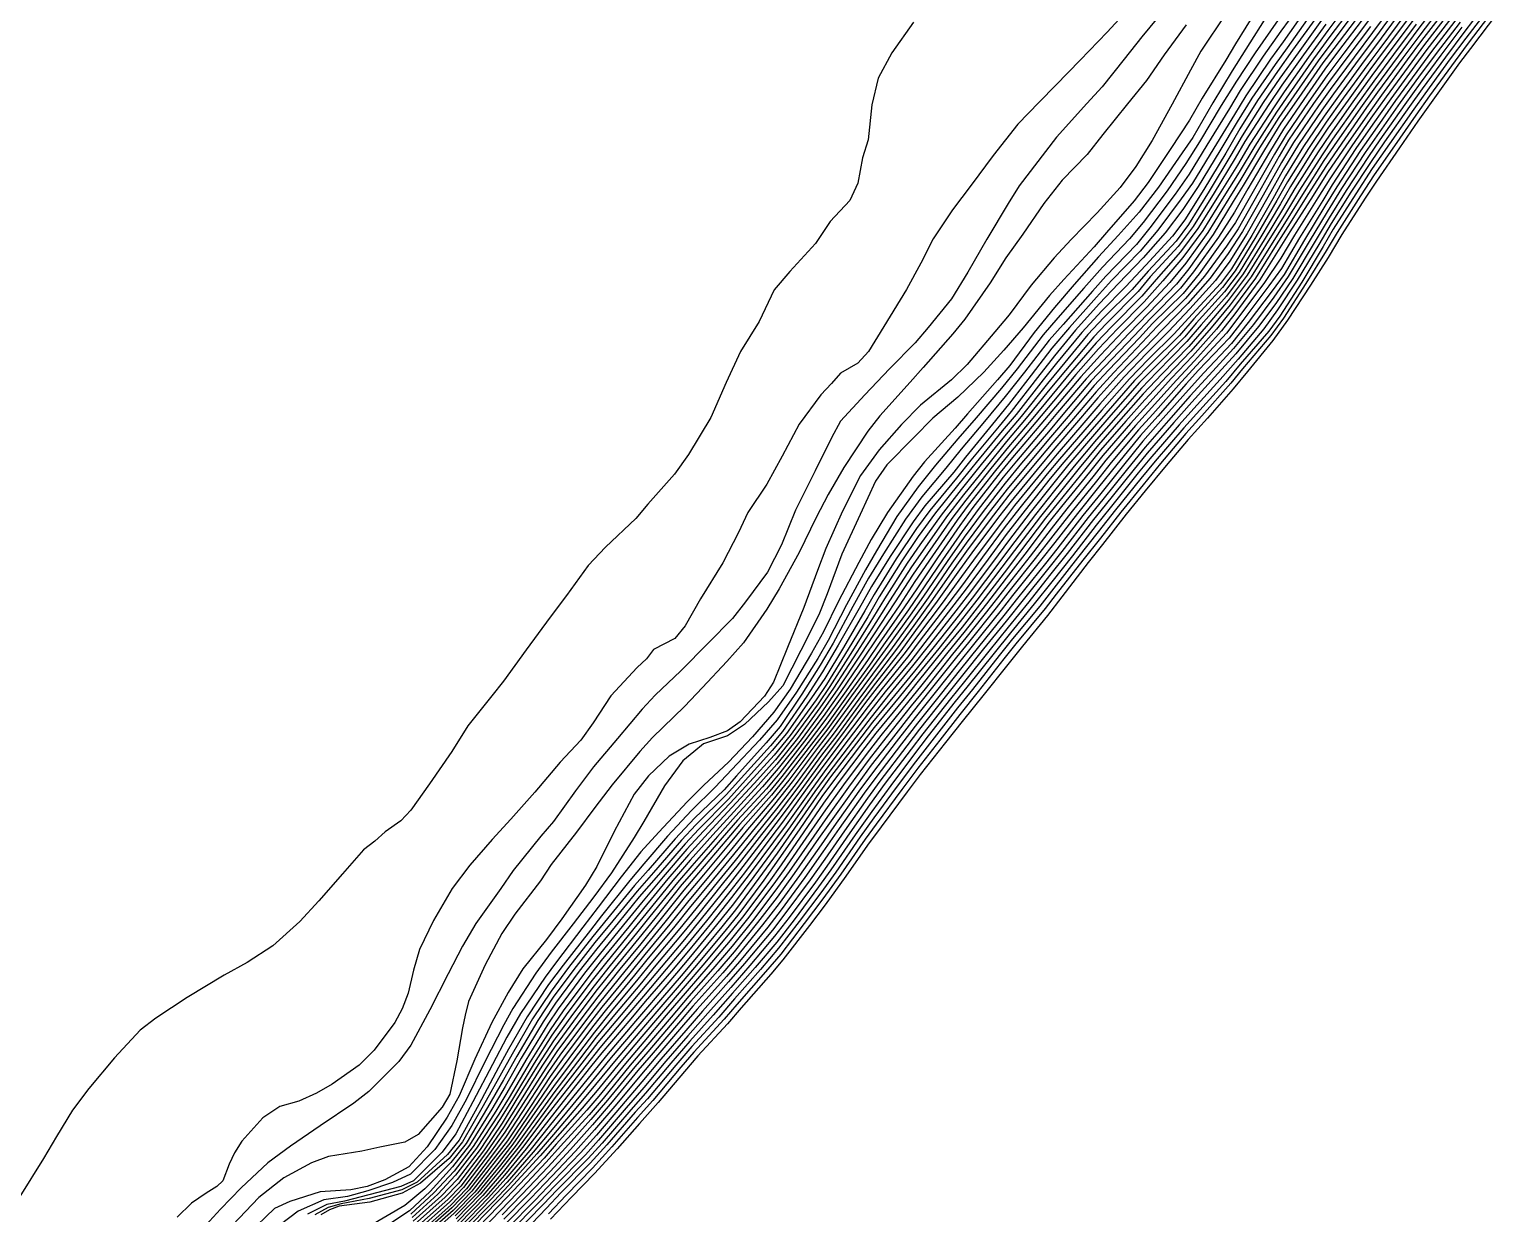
# Model space of a CAD drawing. Header units: feet. Extents: x 333642 to 335017, y 470420 to 471851.
# Drawn here: x 334685.5 to 334846.2, y 470725.7 to 470855.3 of the extents above; entities that cross this region are included whole.
import ezdxf

# ---------------------------------------------------------------- set-up
doc = ezdxf.new("R2010")
doc.units = ezdxf.units.FT
doc.header["$MEASUREMENT"] = 0
doc.layers.add('Contour', color=7, linetype='CONTINUOUS', true_color=0xffffff)

msp = doc.modelspace()

# ---------------------------------------------------------------- linework, layer by layer
at = {"layer": 'Contour', "color": 18, "linetype": 'Continuous', "true_color": 0x000000}
for points, elevation in [([(334810.077418, 470857.8521), (334807.271883, 470854.471423), (334805.326295, 470852.015229), (334802.920916, 470848.967116), (334801.247745, 470847.161559), (334797.928092, 470843.481244), (334796.719713, 470841.886399), (334793.864697, 470838.150057), (334792.627649, 470836.224042), (334790.303397, 470832.297274), (334788.230098, 470828.704411), (334786.429971, 470825.78572), (334783.894452, 470822.624474), (334782.468524, 470820.967203), (334779.67357, 470818.122671), (334776.966617, 470815.282772), (334774.308058, 470812.396078), (334773.325734, 470810.569818), (334771.529987, 470806.945811), (334769.365951, 470802.649707), (334767.830139, 470798.841525), (334766.318175, 470795.881141), (334763.904454, 470792.601022), (334762.45643, 470790.807315), (334759.806558, 470788.082042), (334756.828153, 470785.070415), (334754.013299, 470782.406991), (334752.579623, 470780.875072), (334749.893103, 470777.653101), (334747.269026, 470774.555331), (334745.297148, 470771.925672), (334742.891162, 470768.587202), (334741.512668, 470766.972407), (334738.486703, 470763.199651), (334737.103854, 470761.228343), (334734.388431, 470757.403348), (334732.929187, 470754.948688), (334731.350342, 470751.921516), (334729.351924, 470747.979779), (334727.278417, 470744.097707), (334725.970245, 470742.305613), (334722.655359, 470739.027496), (334721.014893, 470737.761001), (334717.3366, 470735.262351), (334714.113911, 470733.026382), (334711.611198, 470731.233272), (334708.686713, 470728.490404), (334706.44326, 470726.154279), (334704.029808, 470723.503958)], -3), ([(334805.70011, 470857.357211), (334803.47933, 470854.965167), (334800.525355, 470851.902159), (334797.856051, 470849.175857), (334796.050728, 470847.318519), (334793.713261, 470844.888907), (334790.9951, 470841.461432), (334788.589642, 470838.215773), (334786.551337, 470835.515898), (334784.427428, 470832.352082), (334783.073873, 470829.677402), (334781.511743, 470826.795491), (334779.03727, 470822.750788), (334777.369351, 470820.032798), (334776.204621, 470818.754123), (334774.286134, 470817.638868), (334773.326185, 470816.509681), (334772.143209, 470815.266201), (334769.776334, 470812.048373), (334767.909873, 470808.564851), (334766.246285, 470805.500229), (334764.147178, 470802.400082), (334763.148061, 470800.208566), (334761.410629, 470796.875598), (334758.977912, 470792.943087), (334757.277533, 470789.979373), (334756.15407, 470788.608054), (334753.813086, 470787.407121), (334753.074684, 470786.375478), (334752.043058, 470785.430425), (334749.161083, 470782.343875), (334747.211329, 470779.386934), (334745.885115, 470777.464105), (334743.615282, 470775.082499), (334740.832559, 470771.787519), (334738.215032, 470768.843831), (334736.186777, 470766.593032), (334733.734348, 470763.792763), (334731.809189, 470761.251458), (334729.741886, 470757.746821), (334728.233008, 470754.556878), (334727.550279, 470752.301938), (334726.988887, 470749.789878), (334726.328709, 470748.087367), (334725.526114, 470746.593169), (334723.245222, 470743.533513), (334721.597656, 470741.913354), (334718.666338, 470739.812535), (334716.945101, 470738.857075), (334714.997084, 470737.977433), (334712.925161, 470737.384921), (334711.067456, 470736.155895), (334708.761843, 470733.590089), (334707.987258, 470732.328852), (334707.385825, 470731.068006), (334706.705122, 470729.243025), (334706.022862, 470728.642794), (334704.863371, 470727.913923), (334703.251341, 470726.816089), (334701.713551, 470725.278785)], -2.5), ([(334816.473216, 470856.981568), (334813.7163, 470852.867917), (334812.605864, 470850.811598), (334810.579452, 470847.076032), (334808.388264, 470843.100768), (334806.606827, 470840.276259), (334804.896431, 470837.96841), (334802.402897, 470835.206231), (334799.557196, 470832.286846), (334797.672167, 470830.260593), (334795.155466, 470827.261243), (334792.756152, 470824.029334), (334791.183477, 470822.163444), (334788.142544, 470818.609751), (334786.445863, 470816.93121), (334783.037385, 470814.131873), (334780.970151, 470812.009343), (334778.509268, 470809.25791), (334776.486606, 470806.441242), (334774.512258, 470802.531833), (334772.670809, 470798.46107), (334771.777409, 470796.043345), (334770.281527, 470792.009535), (334768.492071, 470787.623298), (334766.976554, 470783.821782), (334765.969502, 470782.302319), (334763.318533, 470779.46982), (334761.929477, 470778.497841), (334759.994707, 470777.774963), (334757.74646, 470777.053706), (334755.528372, 470775.737294), (334753.277351, 470773.565998), (334751.702722, 470771.556269), (334749.523782, 470767.486867), (334747.638279, 470763.637445), (334746.370908, 470761.613584), (334743.794618, 470757.940693), (334742.101943, 470755.672838), (334739.542972, 470752.443279), (334737.911067, 470749.864984), (334736.134262, 470746.577295), (334734.279661, 470742.56762), (334732.560254, 470738.547602), (334731.258334, 470736.210164), (334729.065674, 470732.953848), (334727.06615, 470730.778668), (334724.413854, 470729.341262), (334722.472468, 470728.638334), (334720.693786, 470728.254491), (334717.359659, 470728.052425), (334714.014357, 470726.979738), (334712.348152, 470726.225891), (334709.457054, 470723.450176)], -4), ([(334819.782271, 470857.349485), (334817.534093, 470853.672412), (334816.464384, 470851.898316), (334813.867629, 470847.746822), (334812.497386, 470845.338707), (334810.43943, 470842.242468), (334807.981749, 470838.525099), (334806.447368, 470836.493123), (334803.388495, 470833.057141), (334802.050667, 470831.466828), (334798.727602, 470827.879521), (334797.171951, 470826.127691), (334794.283451, 470822.608652), (334792.180993, 470820.170089), (334789.982306, 470817.735392), (334787.130504, 470815.011677), (334784.406804, 470812.706853), (334782.32255, 470810.619718), (334779.365236, 470807.60955), (334778.13421, 470805.809827), (334776.434945, 470802.176296), (334774.450578, 470797.839938), (334772.819111, 470793.508709), (334771.94012, 470791.199262), (334769.961799, 470787.2781), (334767.9806, 470783.417393), (334766.412695, 470781.678968), (334763.76948, 470779.198624), (334761.915793, 470777.969346), (334759.303971, 470777.080845), (334758.229308, 470776.204022), (334757.052402, 470775.226085), (334755.028377, 470772.489865), (334752.786438, 470768.59088), (334751.725821, 470766.837417), (334749.245262, 470762.94149), (334747.29822, 470760.319), (334745.047022, 470757.393205), (334742.64074, 470754.265954), (334740.95814, 470751.97502), (334738.444312, 470748.124716), (334737.439824, 470746.304322), (334735.385167, 470742.261627), (334733.376989, 470738.19879), (334731.771259, 470735.310845), (334729.89024, 470732.670612), (334727.25009, 470729.994316), (334725.272504, 470729.052335), (334722.569841, 470728.160471), (334720.34714, 470727.538398), (334717.750301, 470727.157189), (334714.930785, 470725.930623), (334712.970524, 470724.42699)], -4.5), ([(334821.10092, 470856.969005), (334818.646256, 470853.112852), (334817.175407, 470850.719615), (334815.029865, 470847.215264), (334812.852334, 470843.437192), (334811.705299, 470841.774701), (334809.083459, 470838.00081), (334806.996492, 470835.277636), (334804.680543, 470832.705087), (334802.538277, 470830.373648), (334799.851326, 470827.366267), (334797.706408, 470824.836227), (334795.486048, 470822.104893), (334792.819941, 470818.497166), (334791.487272, 470816.906712), (334788.205755, 470813.209156), (334786.852412, 470811.611199), (334783.501497, 470807.943028), (334782.240658, 470806.355014), (334779.423299, 470802.39254), (334777.643285, 470799.438545), (334776.289802, 470796.930752), (334774.066991, 470792.692202), (334772.43928, 470789.350031), (334771.12969, 470787.003179), (334768.790423, 470783.053434), (334766.991279, 470780.547656), (334764.662178, 470777.834234), (334762.030471, 470775.052062), (334759.330621, 470772.551109), (334757.530216, 470770.722922), (334754.406265, 470767.425273), (334752.454329, 470765.260048), (334750.298071, 470762.502127), (334747.755063, 470759.207919), (334746.077519, 470757.020024), (334743.194858, 470753.224647), (334741.967388, 470751.528576), (334739.264774, 470747.544358), (334737.784852, 470744.968174), (334736.197315, 470741.974061), (334734.052526, 470737.8953), (334732.202305, 470734.396856), (334730.712637, 470732.381952), (334727.550633, 470729.256047), (334726.163541, 470728.640325), (334722.684925, 470727.698567), (334720.009835, 470727.006059), (334718.06069, 470726.641208), (334715.961696, 470725.602614)], -5), ([(334822.189752, 470856.311664), (334819.69406, 470852.687299), (334817.648108, 470849.613715), (334815.972732, 470846.925253), (334813.592565, 470842.971563), (334812.105375, 470840.603146), (334810.030223, 470837.605015), (334807.428271, 470834.136864), (334805.928901, 470832.340239), (334802.970883, 470829.259008), (334800.918724, 470826.948018), (334798.095447, 470823.68973), (334796.47358, 470821.832729), (334793.638978, 470818.103004), (334791.928454, 470815.991023), (334789.128096, 470812.757493), (334787.150198, 470810.474485), (334784.67408, 470807.569372), (334782.787395, 470805.208228), (334780.466472, 470801.964354), (334778.226589, 470798.209813), (334777.030002, 470796.113186), (334774.961684, 470792.305252), (334772.951871, 470788.368122), (334771.79794, 470786.417275), (334769.471327, 470782.733155), (334767.375072, 470779.712441), (334765.43927, 470777.486792), (334762.414308, 470774.251055), (334760.576279, 470772.319981), (334757.984369, 470769.780611), (334755.369011, 470766.974338), (334752.78509, 470763.941055), (334751.220351, 470762.111657), (334748.145823, 470758.245572), (334746.920731, 470756.668614), (334743.927213, 470752.862001), (334742.347591, 470750.724889), (334739.985244, 470747.190169), (334737.967601, 470743.669415), (334736.880432, 470741.654025), (334734.707021, 470737.616037), (334732.552041, 470733.690935), (334731.298263, 470732.129101), (334727.973005, 470729.093341), (334726.284796, 470728.257121), (334722.719726, 470727.327427), (334719.646638, 470726.724226), (334718.222946, 470726.31974), (334716.772169, 470725.526052)], -5.5), ([(334824.325361, 470857.558759), (334822.488244, 470855.087506), (334820.567589, 470852.344858), (334818.034674, 470848.575159), (334816.850859, 470846.625451), (334814.380437, 470842.585661), (334812.454863, 470839.424378), (334810.910412, 470837.244172), (334808.158099, 470833.540622), (334806.680055, 470831.725874), (334803.317107, 470828.265282), (334801.869501, 470826.605688), (334798.648734, 470822.962098), (334797.126456, 470821.238872), (334794.432254, 470817.744864), (334792.331701, 470815.073133), (334790.061317, 470812.367922), (334787.486289, 470809.311788), (334785.819334, 470807.263227), (334783.195868, 470804.124169), (334781.393314, 470801.66608), (334778.994505, 470797.885905), (334777.367511, 470795.210539), (334775.653096, 470792.115628), (334773.495761, 470788.110088), (334772.080379, 470785.691994), (334770.050127, 470782.50385), (334767.67545, 470778.956972), (334766.158606, 470777.177785), (334762.903101, 470773.582833), (334761.548164, 470772.042775), (334758.302058, 470768.935293), (334756.199597, 470766.689194), (334753.256617, 470763.258263), (334751.748216, 470761.585358), (334748.77661, 470757.946766), (334747.198603, 470755.980462), (334744.536881, 470752.613825), (334742.614218, 470750.0244), (334740.59227, 470746.981734), (334738.364567, 470743.121933), (334737.207286, 470741.043401), (334735.203803, 470737.439889), (334732.935694, 470733.503452), (334731.480762, 470731.691067), (334728.332623, 470728.975386), (334726.333255, 470727.90026), (334722.783028, 470726.922761), (334719.421986, 470726.479739), (334718.364205, 470726.078609), (334717.435469, 470725.524351)], -6), ([(334825.093084, 470857.21403), (334822.73078, 470853.911078), (334821.370635, 470852.008139), (334818.638521, 470848.002623), (334817.403149, 470845.959495), (334815.138584, 470842.263685), (334812.83238, 470838.443502), (334811.578581, 470836.720888), (334809.01401, 470833.294374), (334807.078481, 470830.998721), (334803.950137, 470827.789671), (334802.325302, 470825.978485), (334799.339897, 470822.646182), (334797.425817, 470820.395022), (334795.150719, 470817.442847), (334792.688906, 470814.217912), (334790.92395, 470812.059059), (334787.969884, 470808.44425), (334786.679675, 470806.812185), (334783.530286, 470803.114187), (334782.24008, 470801.363902), (334779.74003, 470797.584297), (334777.684943, 470794.297511), (334776.33247, 470791.895935), (334774.049723, 470787.862444), (334772.341666, 470784.958518), (334770.614233, 470782.29426), (334767.952774, 470778.415506), (334766.631137, 470776.841689), (334763.42419, 470773.30626), (334761.815624, 470771.516376), (334758.460178, 470768.224108), (334756.875973, 470766.521838), (334753.821301, 470762.988969), (334752.029791, 470760.948388), (334749.378564, 470757.713529), (334747.421302, 470755.320178), (334745.121021, 470752.394974), (334742.859657, 470749.347124), (334741.169985, 470746.811325), (334738.855316, 470742.882422), (334737.405946, 470740.31855), (334735.669733, 470737.275945), (334733.312062, 470733.335313), (334731.653539, 470731.239792), (334728.815701, 470728.377758), (334726.597277, 470726.555237), (334722.744796, 470724.299078)], -6.5), ([(334825.809554, 470856.972288), (334823.172931, 470853.258269), (334821.849509, 470851.426217), (334819.297306, 470847.72655), (334817.711331, 470845.145092), (334815.808133, 470841.98433), (334813.4377, 470838.059622), (334811.753655, 470835.571137), (334809.83108, 470833.008932), (334807.406485, 470830.252801), (334804.718803, 470827.443568), (334802.609144, 470825.219294), (334800.026289, 470822.36456), (334797.706087, 470819.551879), (334795.844001, 470817.174445), (334792.98369, 470813.44953), (334791.656497, 470811.846918), (334788.576291, 470808.133091), (334786.987032, 470806.15766), (334784.07638, 470802.630878), (334782.594729, 470800.635393), (334780.392616, 470797.32367), (334777.976881, 470793.411666), (334776.966432, 470791.639729), (334774.605468, 470787.623765), (334772.566213, 470784.242982), (334771.132239, 470782.095753), (334768.36876, 470778.204246), (334766.827703, 470776.331407), (334763.9074, 470773.096689), (334762.029538, 470771.033288), (334758.796869, 470767.754696), (334757.29839, 470766.129421), (334754.365887, 470762.745841), (334752.27446, 470760.313061), (334749.967014, 470757.48718), (334747.641936, 470754.654188), (334745.707707, 470752.180711), (334743.111711, 470748.682676), (334741.739282, 470746.633583), (334739.354123, 470742.663254), (334737.590555, 470739.587241), (334736.128513, 470737.088122), (334733.69692, 470733.165852), (334731.823851, 470730.777582), (334729.371345, 470728.092746), (334727.138419, 470725.979298), (334723.565788, 470723.600479)], -7), ([(334826.483134, 470856.765207), (334823.767259, 470852.978484), (334822.106475, 470850.678024), (334819.933337, 470847.501278), (334817.982078, 470844.368859), (334816.454742, 470841.725881), (334814.074347, 470837.749494), (334811.977664, 470834.415121), (334810.63449, 470832.63411), (334807.7139, 470829.476936), (334805.495815, 470827.090797), (334802.882679, 470824.461931), (334800.71084, 470822.109839), (334797.951303, 470818.749852), (334796.480995, 470816.927792), (334793.503267, 470813.137707), (334791.9957, 470811.325051), (334789.136457, 470807.877627), (334787.236524, 470805.534398), (334784.684793, 470802.34699), (334782.783562, 470799.750295), (334780.995382, 470797.103901), (334778.527617, 470793.14994), (334777.272892, 470790.988601), (334775.127642, 470787.424962), (334772.767969, 470783.562276), (334771.616831, 470781.875584), (334768.793858, 470777.993191), (334767.016454, 470775.82377), (334764.377149, 470772.913585), (334762.219077, 470770.565945), (334759.29996, 470767.524352), (334757.485043, 470765.534927), (334754.887912, 470762.529455), (334752.498229, 470759.689603), (334750.540308, 470757.266435), (334747.867693, 470753.993804), (334746.288608, 470751.963979), (334743.404352, 470748.080827), (334742.262792, 470746.394987), (334739.854329, 470742.45753), (334737.76769, 470738.863836), (334736.574062, 470736.870595), (334734.088016, 470732.990751), (334732.003463, 470730.314193), (334729.79618, 470727.943858), (334727.283906, 470725.595503)], -7.5), ([(334827.123161, 470856.516657), (334824.371248, 470852.712155), (334822.358721, 470849.919976), (334820.568622, 470847.278861), (334818.238887, 470843.631811), (334817.026112, 470841.510867), (334814.642548, 470837.551385), (334812.389192, 470833.903769), (334811.024107, 470832.096682), (334807.955101, 470828.793914), (334806.206697, 470826.814896), (334803.129366, 470823.727499), (334801.378558, 470821.869868), (334798.329889, 470818.18116), (334796.953597, 470816.516576), (334794.063547, 470812.918563), (334792.239171, 470810.739738), (334789.685032, 470807.636046), (334787.484733, 470804.921132), (334785.295898, 470802.107271), (334782.971157, 470798.866515), (334781.586212, 470796.856183), (334779.095157, 470792.930441), (334777.51451, 470790.326965), (334775.60527, 470787.266898), (334773.134479, 470783.334443), (334771.843055, 470781.454568), (334769.187909, 470777.827629), (334767.16648, 470775.33919), (334764.835643, 470772.729303), (334762.409117, 470770.09619), (334759.809573, 470767.313992), (334757.665604, 470764.931531), (334755.409341, 470762.315277), (334752.730944, 470759.070428), (334751.11676, 470757.059119), (334748.09431, 470753.357351), (334746.842843, 470751.74229), (334743.933801, 470747.855961), (334742.504058, 470745.783049), (334740.326064, 470742.284796), (334738.014505, 470738.366755), (334736.899759, 470736.540351), (334734.472078, 470732.823614), (334732.173412, 470729.853856), (334730.212541, 470727.790934), (334727.409065, 470725.219513)], -8), ([(334829.497417, 470857.62607), (334827.637886, 470855.152627), (334825.515159, 470852.24047), (334822.867407, 470848.449652), (334821.764418, 470846.805564), (334819.10267, 470842.725041), (334817.727359, 470840.391379), (334815.729497, 470837.181766), (334813.402717, 470833.468657), (334811.501172, 470830.909872), (334808.832742, 470827.904068), (334807.258488, 470826.076911), (334803.980806, 470822.752169), (334802.274381, 470820.965829), (334799.48064, 470817.704822), (334797.408255, 470815.238471), (334795.153512, 470812.506464), (334792.674175, 470809.570772), (334790.747467, 470807.201687), (334787.995659, 470803.752218), (334786.48401, 470801.727702), (334783.799994, 470797.88909), (334782.254966, 470795.638897), (334780.219004, 470792.510498), (334777.915374, 470789.000292), (334776.525121, 470786.894297), (334773.922145, 470782.978689), (334772.223936, 470780.539648), (334769.976165, 470777.516717), (334767.473487, 470774.368731), (334765.746849, 470772.358473), (334762.80342, 470769.163002), (334760.835807, 470766.939225), (334758.031269, 470763.735654), (334756.44219, 470761.911001), (334753.431654, 470758.175515), (334751.983164, 470756.365539), (334749.09487, 470752.828061), (334747.331144, 470750.60417), (334744.960451, 470747.470393), (334742.894123, 470744.578619), (334741.191399, 470741.967222), (334738.773546, 470738.026359), (334737.259598, 470735.56308), (334735.209922, 470732.530376), (334732.502358, 470728.965354), (334731.041983, 470727.447423), (334727.676075, 470724.467602)], -9), ([(334830.061966, 470857.415323), (334827.848048, 470854.488402), (334826.044371, 470852.042366), (334823.380463, 470848.221145), (334822.017309, 470846.220048), (334819.631025, 470842.497839), (334817.924612, 470839.633048), (334816.265707, 470836.974918), (334813.949663, 470833.259539), (334811.77678, 470830.295393), (334809.588853, 470827.740838), (334807.531, 470825.460877), (334804.607769, 470822.487695), (334802.520862, 470820.297372), (334800.042418, 470817.480191), (334797.615549, 470814.595707), (334795.68952, 470812.28796), (334792.89146, 470808.987117), (334791.271435, 470806.992937), (334788.270864, 470803.201309), (334787.052212, 470801.55175), (334784.34791, 470797.649028), (334782.443642, 470794.835245), (334780.770367, 470792.288514), (334778.099558, 470788.350554), (334776.971139, 470786.667179), (334774.321446, 470782.795911), (334772.409463, 470780.070501), (334770.370406, 470777.361526), (334767.641736, 470773.887471), (334766.194564, 470772.164758), (334763.014435, 470768.706147), (334761.349742, 470766.770293), (334758.238151, 470763.172312), (334756.928251, 470761.681704), (334753.964641, 470757.976469), (334752.208935, 470755.789078), (334749.628313, 470752.62069), (334747.526203, 470749.991515), (334745.467505, 470747.284421), (334743.07459, 470743.980013), (334741.614587, 470741.791351), (334739.161165, 470737.86453), (334737.418167, 470735.072981), (334735.560642, 470732.391262), (334732.74043, 470728.670783), (334731.327286, 470727.2075), (334727.809954, 470724.112965)], -9.5), ([(334830.629517, 470857.211765), (334828.056469, 470853.830834), (334826.565361, 470851.831784), (334823.908272, 470848.013494), (334822.256266, 470845.618096), (334820.163786, 470842.292731), (334818.119904, 470838.880138), (334816.793282, 470836.749958), (334814.511677, 470833.053191), (334812.074916, 470829.673719), (334810.340901, 470827.577554), (334807.778201, 470824.837303), (334805.233931, 470822.229052), (334802.755718, 470819.62936), (334800.60352, 470817.253957), (334797.824594, 470813.959003), (334796.235035, 470812.063974), (334793.118485, 470808.406983), (334791.78525, 470806.762069), (334788.78413, 470802.925332), (334787.352806, 470800.979595), (334784.901824, 470797.424835), (334782.633916, 470794.044299), (334781.300757, 470792.063315), (334778.538988, 470788.102009), (334777.237, 470786.200794), (334774.724134, 470782.633987), (334772.587124, 470779.613336), (334770.747799, 470777.203908), (334767.873016, 470773.498365), (334766.562509, 470771.905815), (334763.242421, 470768.257269), (334761.860731, 470766.600902), (334758.7642, 470762.961698), (334757.133576, 470761.062338), (334754.514039, 470757.774015), (334752.434044, 470755.196357), (334750.159125, 470752.400647), (334747.720756, 470749.380978), (334745.974034, 470747.097565), (334743.253092, 470743.392873), (334742.028186, 470741.597179), (334739.551619, 470737.706942), (334737.557649, 470734.590831), (334735.890722, 470732.25741), (334733.046662, 470728.526087), (334731.483472, 470726.906919), (334727.945344, 470723.781854)], -10), ([(334831.194165, 470857.007332), (334828.271208, 470853.189438), (334827.072759, 470851.600253), (334824.44122, 470847.812648), (334822.493992, 470845.008816), (334820.69868, 470842.094416), (334818.347352, 470838.172229), (334817.278084, 470836.424892), (334815.086059, 470832.83709), (334812.409606, 470829.050511), (334811.077892, 470827.396442), (334808.012222, 470824.215776), (334805.850974, 470821.967825), (334802.988576, 470818.971662), (334801.166216, 470817.027024), (334798.051379, 470813.328836), (334796.780547, 470811.813843), (334793.548457, 470808.026087), (334792.113891, 470806.268096), (334789.351259, 470802.709225), (334787.595697, 470800.3247), (334785.444364, 470797.215963), (334782.91454, 470793.440941), (334781.728796, 470791.723717), (334779.016353, 470787.916917), (334777.451246, 470785.695999), (334775.12334, 470782.478313), (334772.753677, 470779.167674), (334771.115611, 470777.050231), (334768.239986, 470773.306495), (334766.729361, 470771.444953), (334763.600361, 470767.915472), (334762.213873, 470766.229123), (334759.299166, 470762.749911), (334757.335461, 470760.417248), (334755.061862, 470757.561559), (334752.655339, 470754.600446), (334750.692759, 470752.188734), (334747.924143, 470748.780549), (334746.480254, 470746.905544), (334743.58636, 470743.01503), (334742.333377, 470741.212882), (334739.94942, 470737.551109), (334737.697432, 470734.110413), (334736.214969, 470732.107525), (334733.359811, 470728.382272), (334731.639439, 470726.59951), (334728.103463, 470723.464114)], -10.5), ([(334831.763632, 470856.779123), (334828.809174, 470852.910511), (334827.309782, 470850.911564), (334824.992125, 470847.610619), (334822.774094, 470844.361861), (334821.249424, 470841.839454), (334818.883677, 470837.802542), (334817.41329, 470835.279944), (334815.650246, 470832.543382), (334812.940727, 470828.730818), (334811.490595, 470826.934247), (334808.214402, 470823.630661), (334806.438894, 470821.742495), (334803.199, 470818.339576), (334801.726789, 470816.801113), (334798.61622, 470813.106199), (334797.04495, 470811.240647), (334794.109993, 470807.786466), (334792.324343, 470805.612528), (334789.907721, 470802.500804), (334787.816035, 470799.677938), (334785.961689, 470797.031862), (334783.390771, 470793.247956), (334781.932905, 470791.174971), (334779.480591, 470787.760861), (334777.631815, 470785.204523), (334775.510591, 470782.316216), (334772.922881, 470778.728102), (334771.491728, 470776.893209), (334768.626221, 470773.112998), (334766.903945, 470770.953381), (334764.112915, 470767.696377), (334762.399157, 470765.59957), (334759.84783, 470762.529372), (334757.540723, 470759.752433), (334755.606549, 470757.336201), (334752.878066, 470754.008987), (334751.22578, 470751.981739), (334748.177212, 470748.241427), (334746.946065, 470746.658371), (334744.063676, 470742.822146), (334742.534234, 470740.664796), (334740.349677, 470737.394408), (334737.839047, 470733.636862), (334736.544008, 470731.947195), (334733.658527, 470728.25145), (334731.767431, 470726.296308), (334728.405996, 470723.325067)], -11), ([(334832.082033, 470856.245219), (334829.371331, 470852.677019), (334827.506477, 470850.178574), (334825.533568, 470847.393543), (334823.06264, 470843.737913), (334821.788618, 470841.605875), (334819.443339, 470837.513716), (334817.535783, 470834.124997), (334816.192634, 470832.182317), (334813.540929, 470828.503518), (334811.784919, 470826.381018), (334808.424923, 470823.067928), (334807.006008, 470821.514719), (334803.638306, 470817.96437), (334802.050788, 470816.281003), (334799.198899, 470812.895419), (334797.291769, 470810.644706), (334794.672488, 470807.548186), (334792.528393, 470804.949755), (334790.468377, 470802.298262), (334788.031379, 470799.034267), (334786.473007, 470796.837632), (334783.878521, 470793.064914), (334782.12596, 470790.612964), (334779.946339, 470787.601143), (334777.802791, 470784.709945), (334775.896391, 470782.150595), (334773.100456, 470778.302021), (334771.859318, 470776.72467), (334769.019515, 470772.930659), (334767.083858, 470770.456871), (334764.63005, 470767.498285), (334762.579676, 470764.959189), (334760.397202, 470762.311988), (334757.74717, 470759.090821), (334756.156311, 470757.111518), (334753.104244, 470753.432302), (334751.747285, 470751.770853), (334748.688711, 470748.038434), (334747.156224, 470746.104812), (334744.543684, 470742.645837), (334742.712795, 470740.120412), (334740.732567, 470737.241747), (334738.098404, 470733.377272), (334736.77267, 470731.675666), (334733.958171, 470728.13092), (334731.888851, 470725.996495), (334728.707156, 470723.182434)], -11.5), ([(334834.538417, 470857.645143), (334832.520674, 470854.922637), (334830.4993, 470852.235554), (334827.898426, 470848.698836), (334826.607176, 470846.887244), (334823.863544, 470842.882477), (334822.555606, 470840.693425), (334820.541237, 470837.115032), (334818.304842, 470833.159601), (334816.710925, 470830.732453), (334814.735749, 470828.041528), (334812.296237, 470825.25248), (334809.564172, 470822.477164), (334807.552911, 470820.393148), (334804.769707, 470817.48375), (334802.471866, 470814.941451), (334800.352183, 470812.450416), (334797.767087, 470809.43235), (334795.805405, 470807.085495), (334792.964517, 470803.631965), (334791.592981, 470801.866674), (334788.661593, 470797.977793), (334787.330847, 470796.133513), (334784.887435, 470792.691298), (334782.510086, 470789.465633), (334780.895434, 470787.259813), (334778.141247, 470783.72162), (334776.670464, 470781.793119), (334773.883832, 470778.00493), (334772.223977, 470775.836209), (334769.832239, 470772.579288), (334767.482783, 470769.458965), (334765.659635, 470767.136506), (334762.95762, 470763.689643), (334761.502639, 470761.883349), (334758.48137, 470758.156208), (334756.980959, 470756.299793), (334754.089661, 470752.847123), (334752.319607, 470750.714942), (334749.745389, 470747.628276), (334747.554895, 470744.956949), (334745.496598, 470742.290595), (334743.033449, 470739.03898), (334741.486625, 470736.92264), (334738.788268, 470733.134501), (334737.079908, 470730.977763), (334734.55946, 470727.903494), (334732.124196, 470725.401673)], -12.5), ([(334835.081545, 470857.438368), (334832.739934, 470854.267431), (334831.06112, 470852.029966), (334828.264049, 470848.204338), (334826.991149, 470846.420145), (334824.408312, 470842.652809), (334822.784614, 470839.969229), (334821.078665, 470836.919088), (334818.794574, 470832.919274), (334816.893862, 470829.892831), (334815.323854, 470827.773329), (334812.535456, 470824.674577), (334810.193927, 470822.220922), (334807.775032, 470819.782573), (334805.341667, 470817.259241), (334802.679899, 470814.269022), (334800.926893, 470812.222274), (334798.006314, 470808.830964), (334796.374427, 470806.860178), (334793.354064, 470803.147069), (334792.006271, 470801.420462), (334789.251373, 470797.741452), (334787.550334, 470795.39064), (334785.410974, 470792.466314), (334782.718243, 470788.884354), (334781.368146, 470787.060282), (334778.309975, 470783.238562), (334777.046491, 470781.598246), (334774.283005, 470777.864766), (334772.399394, 470775.379377), (334770.242806, 470772.411412), (334767.702911, 470768.968956), (334766.174665, 470766.975799), (334763.24935, 470763.181489), (334761.955053, 470761.547116), (334759.043551, 470757.937116), (334757.209035, 470755.679579), (334754.658284, 470752.637494), (334752.527337, 470750.094471), (334750.275074, 470747.414363), (334747.746919, 470744.380725), (334745.971918, 470742.108654), (334743.185719, 470738.50834), (334741.854176, 470736.740461), (334739.139883, 470733.011019), (334737.222508, 470730.617497), (334734.860802, 470727.78652), (334732.24291, 470725.102824)], -13), ([(334835.623519, 470857.227852), (334832.965823, 470853.629472), (334831.611292, 470851.823933), (334828.793969, 470847.962148), (334827.219102, 470845.762634), (334824.956561, 470842.447285), (334823.00389, 470839.255389), (334821.600901, 470836.714941), (334819.295288, 470832.699222), (334817.104647, 470829.063101), (334815.89939, 470827.453562), (334812.775699, 470824.089263), (334810.823354, 470821.960493), (334807.996835, 470819.176769), (334805.908148, 470817.035112), (334802.898222, 470813.609701), (334801.497764, 470811.986847), (334798.253702, 470808.242936), (334796.929108, 470806.625111), (334793.919055, 470802.890474), (334792.221472, 470800.714799), (334789.846651, 470797.51812), (334787.747699, 470794.638477), (334785.936669, 470792.223524), (334783.027647, 470788.408294), (334781.769607, 470786.732673), (334778.693519, 470782.938963), (334777.305613, 470781.160862), (334774.707229, 470777.705171), (334772.592898, 470774.904756), (334770.663608, 470772.244038), (334767.940812, 470768.490926), (334766.679614, 470766.816103), (334763.769891, 470762.973556), (334762.166658, 470760.90727), (334759.610973, 470757.722407), (334757.429173, 470755.049868), (334755.224274, 470752.418898), (334752.72969, 470749.472676), (334750.807217, 470747.197069), (334747.94795, 470743.808989), (334746.453834, 470741.916617), (334743.449746, 470738.104118), (334742.167904, 470736.443301), (334739.506271, 470732.881516), (334737.367316, 470730.248652), (334735.162693, 470727.661501), (334732.380122, 470724.798238)], -13.5), ([(334836.156262, 470857.019107), (334833.311541, 470853.173355), (334832.015146, 470851.441587), (334829.324624, 470847.736019), (334827.436063, 470845.099925), (334825.49887, 470842.24719), (334823.213943, 470838.568589), (334822.065731, 470836.532511), (334819.740083, 470832.551473), (334817.499805, 470828.848147), (334816.114365, 470827.012479), (334812.978747, 470823.595243), (334811.400645, 470821.780891), (334808.196002, 470818.588784), (334806.464503, 470816.829696), (334803.335216, 470813.243669), (334801.848637, 470811.532373), (334798.729171, 470807.905692), (334797.252778, 470806.097505), (334794.487504, 470802.638094), (334792.440353, 470799.994029), (334790.441052, 470797.29933), (334787.932362, 470793.894259), (334786.457039, 470791.965942), (334783.524363, 470788.172387), (334781.985159, 470786.17512), (334779.197964, 470782.750891), (334777.485364, 470780.589278), (334775.149489, 470777.526709), (334772.795813, 470774.414512), (334771.082318, 470772.055745), (334768.332265, 470768.198416), (334766.967209, 470766.354654), (334764.296747, 470762.770015), (334762.372393, 470760.24627), (334760.173685, 470757.497995), (334757.649531, 470754.418919), (334755.788779, 470752.196496), (334752.933731, 470748.857875), (334751.344306, 470746.976518), (334748.174542, 470743.24262), (334746.94925, 470741.707176), (334743.956276, 470737.949419), (334742.368894, 470735.932772), (334739.898318, 470732.741663), (334737.521675, 470729.870369), (334735.466871, 470727.522383), (334732.519948, 470724.492654)], -14), ([(334836.672018, 470856.805285), (334833.807909, 470852.951245), (334832.231542, 470850.831857), (334829.849145, 470847.527566), (334827.647699, 470844.44517), (334826.029906, 470842.051864), (334823.529051, 470838.064426), (334822.436704, 470836.172563), (334820.179742, 470832.399625), (334817.91917, 470828.678705), (334816.312377, 470826.555097), (334813.203822, 470823.119607), (334811.965275, 470821.612046), (334808.397288, 470818.019171), (334807.005302, 470816.62088), (334803.886613, 470813.029415), (334802.082208, 470810.964223), (334799.296186, 470807.678706), (334797.480369, 470805.449516), (334795.056084, 470802.394855), (334792.666441, 470799.27673), (334791.031519, 470797.082472), (334788.167504, 470793.241758), (334786.926936, 470791.636042), (334784.031738, 470787.942899), (334782.191833, 470785.604425), (334779.70696, 470782.570337), (334777.649865, 470780.010345), (334775.596317, 470777.344155), (334772.999583, 470773.926007), (334771.496715, 470771.861871), (334768.797127, 470768.007842), (334767.155272, 470765.741656), (334764.82587, 470762.566975), (334762.578775, 470759.576514), (334760.731819, 470757.264294), (334757.87727, 470753.795357), (334756.356433, 470751.977783), (334753.154855, 470748.247767), (334751.875052, 470746.725679), (334748.684749, 470742.972939), (334747.148548, 470741.08372), (334744.477021, 470737.783136), (334742.554597, 470735.401116), (334740.286219, 470732.575379), (334737.669356, 470729.491182), (334735.770787, 470727.378054), (334732.663619, 470724.187032)], -14.5), ([(334837.067298, 470856.429739), (334834.31227, 470852.740724), (334832.44219, 470850.212095), (334830.371493, 470847.329331), (334827.867556, 470843.803223), (334826.554013, 470841.856109), (334824.025655, 470837.85547), (334822.665002, 470835.554095), (334820.646975, 470832.242472), (334818.352319, 470828.516289), (334816.52366, 470826.089317), (334813.750944, 470822.931254), (334812.20111, 470821.102232), (334808.917524, 470817.757814), (334807.221042, 470816.010478), (334804.423874, 470812.809493), (334802.30879, 470810.381961), (334799.857134, 470807.449562), (334797.703393, 470804.795657), (334795.624929, 470802.176781), (334792.902156, 470798.585692), (334791.613819, 470796.872246), (334788.694642, 470793.018794), (334787.170466, 470791.046975), (334784.544705, 470787.737747), (334782.390575, 470785.039667), (334780.21304, 470782.382901), (334777.805026, 470779.431315), (334776.040246, 470777.153148), (334773.206477, 470773.446549), (334771.905456, 470771.666292), (334769.268558, 470767.835576), (334767.3454, 470765.120129), (334765.355878, 470762.365974), (334762.791469, 470758.91357), (334761.29138, 470757.036848), (334758.165352, 470753.263876), (334756.854173, 470751.698072), (334753.664991, 470748.003349), (334752.126233, 470746.175569), (334749.209059, 470742.741019), (334747.321053, 470740.438907), (334744.991402, 470737.604518), (334742.722217, 470734.863077), (334740.672732, 470732.396512), (334737.812254, 470729.113033), (334736.073409, 470727.227108), (334732.812452, 470723.882405)], -15), ([(334839.388983, 470857.736799), (334837.496763, 470855.239883), (334835.322322, 470852.338509), (334832.859126, 470848.979151), (334831.383499, 470846.925964), (334828.650308, 470843.032768), (334827.203403, 470840.922498), (334825.027866, 470837.478856), (334823.065688, 470834.300588), (334821.548103, 470831.887792), (334819.247477, 470828.202098), (334816.958168, 470825.131153), (334814.872606, 470822.604169), (334812.623504, 470820.043689), (334809.994972, 470817.30345), (334807.609331, 470814.743073), (334805.506124, 470812.372923), (334802.761132, 470809.210926), (334800.991781, 470807.035555), (334798.138036, 470803.52977), (334796.718091, 470801.763307), (334793.89755, 470798.030159), (334792.195369, 470795.80587), (334789.7459, 470792.620764), (334787.593033, 470789.85839), (334785.542786, 470787.313959), (334782.800587, 470783.919195), (334781.246138, 470782.007326), (334778.172047, 470778.250011), (334776.961862, 470776.668259), (334774.045754, 470772.804355), (334772.444905, 470770.59584), (334770.294985, 470767.454987), (334767.794134, 470763.846436), (334766.436346, 470761.94985), (334763.579591, 470758.123113), (334762.015014, 470756.163896), (334759.241492, 470752.864126), (334757.303236, 470750.598282), (334754.707169, 470747.579259), (334752.56666, 470745.03668), (334750.246441, 470742.303473), (334747.66548, 470739.14722), (334746.020124, 470737.213851), (334743.021716, 470733.791307), (334741.432588, 470731.988866), (334738.090972, 470728.367191), (334736.67023, 470726.899253), (334733.131311, 470723.280696)], -16), ([(334839.907996, 470857.542635), (334837.695634, 470854.642571), (334835.824522, 470852.140893), (334833.076693, 470848.381202), (334831.872855, 470846.711838), (334829.154248, 470842.821999), (334827.395457, 470840.277799), (334825.527323, 470837.297055), (334823.252225, 470833.680772), (334821.981043, 470831.686345), (334819.70404, 470828.043514), (334817.188821, 470824.645304), (334815.429071, 470822.44706), (334812.827875, 470819.512486), (334810.534218, 470817.091116), (334807.803823, 470814.11163), (334806.045234, 470812.149273), (334803.004129, 470808.629501), (334801.558778, 470806.82215), (334798.491972, 470803.046053), (334797.129695, 470801.354916), (334794.462131, 470797.833197), (334792.418604, 470795.191137), (334790.270005, 470792.416571), (334787.796255, 470789.264436), (334786.047809, 470787.105906), (334783.041122, 470783.3628), (334781.780467, 470781.799777), (334778.69362, 470777.978246), (334777.217898, 470776.057628), (334774.608862, 470772.573275), (334772.651965, 470769.858394), (334770.830659, 470767.228036), (334768.121629, 470763.323444), (334766.889752, 470761.60848), (334764.118088, 470757.922193), (334762.229495, 470755.559952), (334759.784785, 470752.668168), (334757.509443, 470750.038035), (334755.22707, 470747.368361), (334752.785999, 470744.466375), (334750.764918, 470742.093499), (334747.854423, 470738.52053), (334746.536971, 470736.989986), (334743.184665, 470733.251394), (334741.843864, 470731.737306), (334738.479678, 470728.137455), (334736.873136, 470726.489661), (334733.56462, 470723.086697)], -16.5), ([(334840.424582, 470857.349881), (334837.897617, 470854.047255), (334836.323965, 470851.936169), (334833.517425, 470848.084237), (334832.14004, 470846.169786), (334829.664919, 470842.616819), (334827.59292, 470839.620724), (334826.023721, 470837.092111), (334823.482247, 470833.10202), (334822.360723, 470831.343391), (334820.170903, 470827.865619), (334817.440065, 470824.152296), (334815.982699, 470822.280188), (334813.035312, 470818.987275), (334811.069799, 470816.882806), (334808.011178, 470813.490954), (334806.584496, 470811.917497), (334803.338507, 470808.120358), (334802.055919, 470806.498312), (334799.06847, 470802.796471), (334797.334151, 470800.615257), (334795.035516, 470797.612201), (334792.643251, 470794.56206), (334790.806544, 470792.200694), (334788.007121, 470788.673342), (334786.549512, 470786.881801), (334783.543335, 470783.108738), (334782.035297, 470781.232226), (334779.260245, 470777.750059), (334777.443306, 470775.392405), (334775.175253, 470772.347013), (334772.861858, 470769.118794), (334771.365797, 470766.983811), (334768.669058, 470763.100889), (334767.125229, 470760.953273), (334764.667167, 470757.719142), (334762.441174, 470754.944154), (334760.325944, 470752.457349), (334757.712588, 470749.476795), (334755.746715, 470747.173366), (334752.992948, 470743.917958), (334751.272836, 470741.908855), (334748.306377, 470738.27225), (334746.770568, 470736.488498), (334743.661356, 470733.026479), (334742.099053, 470731.282699), (334738.945812, 470727.936175), (334737.072283, 470726.01245), (334734.039273, 470722.881777)], -17), ([(334840.939615, 470857.15552), (334838.107043, 470853.463017), (334836.814681, 470851.721602), (334834.019422, 470847.873017), (334832.346874, 470845.538055), (334830.183617, 470842.422586), (334827.841068, 470838.930189), (334826.552939, 470836.816741), (334823.991086, 470832.743135), (334822.468852, 470830.235299), (334820.683991, 470827.569138), (334817.775261, 470823.654727), (334816.536747, 470822.027805), (334813.250993, 470818.474592), (334811.609765, 470816.686543), (334808.466595, 470813.149365), (334806.913256, 470811.427522), (334803.926855, 470807.872344), (334802.302972, 470805.833961), (334799.651524, 470802.545406), (334797.534099, 470799.855352), (334795.602124, 470797.372685), (334792.869284, 470793.933427), (334791.344185, 470791.97383), (334788.295553, 470788.168018), (334786.98224, 470786.557732), (334784.085999, 470782.898501), (334782.254993, 470780.61021), (334779.830011, 470777.526566), (334777.664152, 470774.723399), (334775.742131, 470772.128929), (334773.078308, 470768.395128), (334771.889, 470766.719186), (334769.228631, 470762.88987), (334767.34884, 470760.28074), (334765.21659, 470757.511393), (334762.652301, 470754.328057), (334760.864969, 470752.238007), (334757.918027, 470748.920573), (334756.262855, 470746.975574), (334753.205852, 470743.382862), (334751.772782, 470741.719509), (334748.800195, 470738.07658), (334746.96691, 470735.943802), (334744.203238, 470732.861494), (334742.310829, 470730.781491), (334739.423044, 470727.738883), (334737.266721, 470725.525975)], -17.5), ([(334841.452485, 470856.948502), (334838.471799, 470853.062397), (334837.158762, 470851.2909), (334834.530417, 470847.66716), (334832.552609, 470844.896416), (334830.698484, 470842.222318), (334828.104882, 470838.272016), (334827.065638, 470836.55137), (334824.536978, 470832.446519), (334822.562509, 470829.113752), (334821.184509, 470827.20041), (334818.328192, 470823.423639), (334816.815851, 470821.489755), (334813.47749, 470817.97461), (334812.1358, 470816.484996), (334809.01692, 470812.939843), (334807.142089, 470810.822723), (334804.524229, 470807.641973), (334802.540363, 470805.160193), (334800.234992, 470802.30289), (334797.733658, 470799.099248), (334796.174119, 470797.124478), (334793.111738, 470793.307646), (334791.882996, 470791.722), (334788.832744, 470787.930253), (334787.198069, 470785.911747), (334784.645682, 470782.683423), (334782.479917, 470779.970898), (334780.40139, 470777.308317), (334777.897083, 470774.054817), (334776.314879, 470771.903453), (334773.575813, 470768.042845), (334772.162539, 470766.03957), (334769.803981, 470762.669977), (334767.5759, 470759.594218), (334765.768492, 470757.275338), (334762.86973, 470753.719821), (334761.403396, 470752.010042), (334758.135918, 470748.369972), (334756.774396, 470746.760826), (334753.571527, 470743.006448), (334752.128898, 470741.324629), (334749.307501, 470737.881951), (334747.163757, 470735.384511), (334744.747774, 470732.689949), (334742.508809, 470730.271624), (334739.904053, 470727.543361), (334737.456992, 470725.035659)], -18), ([(334841.876087, 470856.628844), (334838.979915, 470852.837065), (334837.363821, 470850.658815), (334835.04892, 470847.468189), (334832.760437, 470844.254953), (334831.20556, 470842.015651), (334828.613785, 470838.037701), (334827.315086, 470835.915162), (334825.075781, 470832.236019), (334822.838894, 470828.443548), (334821.537063, 470826.654357), (334818.905284, 470823.182779), (334817.078488, 470820.907007), (334814.04216, 470817.694086), (334812.365754, 470815.836474), (334809.5972, 470812.709557), (334807.385247, 470810.183643), (334805.118976, 470807.401982), (334802.775898, 470804.487427), (334800.832691, 470802.073287), (334797.973311, 470798.378044), (334796.733891, 470796.826278), (334793.677246, 470793.032839), (334792.18074, 470791.129278), (334789.395775, 470787.701502), (334787.416171, 470785.245251), (334785.199005, 470782.45721), (334782.706371, 470779.33163), (334780.973009, 470777.094355), (334778.143984, 470773.402297), (334776.87766, 470771.669827), (334774.144724, 470767.793296), (334772.373551, 470765.256875), (334770.386904, 470762.440277), (334767.807236, 470758.908586), (334766.331406, 470757.024402), (334763.233005, 470753.265714), (334761.824301, 470751.627239), (334758.594273, 470748.038019), (334757.115836, 470746.306192), (334754.099402, 470742.781689), (334752.345205, 470740.710054), (334749.818268, 470737.67318), (334747.365659, 470734.815729), (334745.29315, 470732.507781), (334742.697836, 470729.757931), (334740.385118, 470727.34575), (334737.647099, 470724.545493)], -18.5), ([(334844.647312, 470857.703452), (334842.523946, 470854.910609), (334840.519462, 470852.235624), (334837.959134, 470848.753271), (334836.576435, 470846.844965), (334833.839698, 470842.950833), (334832.283378, 470840.709268), (334830.15722, 470837.460052), (334827.996104, 470834.017943), (334826.631207, 470831.71478), (334824.271948, 470827.808503), (334822.137896, 470824.582339), (334820.610435, 470822.510692), (334817.798521, 470819.182769), (334815.842189, 470816.953438), (334812.963352, 470813.77981), (334811.343545, 470812.001852), (334808.137024, 470808.273858), (334806.889537, 470806.724284), (334803.799931, 470802.919347), (334802.262648, 470800.991627), (334799.674735, 470797.66031), (334797.407368, 470794.793956), (334795.488143, 470792.381121), (334792.886772, 470789.210157), (334791.097935, 470786.996663), (334788.123926, 470783.279289), (334786.859466, 470781.724368), (334783.905035, 470777.948121), (334782.269784, 470775.822523), (334779.794506, 470772.532594), (334777.719831, 470769.682555), (334775.885343, 470767.10749), (334773.234079, 470763.270376), (334771.89612, 470761.412593), (334769.215726, 470757.828254), (334767.310451, 470755.384198), (334764.952057, 470752.595962), (334762.489758, 470749.77676), (334760.371856, 470747.391645), (334757.791806, 470744.523336), (334755.716057, 470742.124853), (334752.96189, 470738.837708), (334751.33067, 470737.011703), (334748.197669, 470733.376085), (334746.68547, 470731.706001), (334743.255324, 470728.244328), (334741.79937, 470726.71029), (334738.325126, 470723.148443)], -20), ([(334845.166336, 470857.497252), (334842.743812, 470854.325722), (334841.035946, 470852.037894), (334838.230653, 470848.205127), (334837.026672, 470846.543299), (334834.363861, 470842.737509), (334832.488667, 470840.031647), (334830.67706, 470837.264249), (334828.23016, 470833.399728), (334827.127438, 470831.518578), (334824.766065, 470827.619705), (334822.365248, 470823.892091), (334821.164301, 470822.244806), (334818.051193, 470818.615343), (334816.449266, 470816.731255), (334813.257833, 470813.200671), (334811.852671, 470811.668699), (334808.715079, 470807.995867), (334807.164532, 470806.098244), (334804.387988, 470802.680777), (334802.501578, 470800.294416), (334800.244294, 470797.418488), (334797.637973, 470794.106401), (334796.096759, 470792.153989), (334793.13246, 470788.569827), (334791.676925, 470786.748563), (334788.723668, 470783.031898), (334787.100201, 470781.019148), (334784.532383, 470777.715343), (334782.518674, 470775.118304), (334780.391609, 470772.299744), (334777.947871, 470768.969756), (334776.442166, 470766.88908), (334773.769105, 470763.045172), (334772.132, 470760.767545), (334769.772547, 470757.616358), (334767.526074, 470754.726455), (334765.526654, 470752.365435), (334762.710903, 470749.154156), (334760.96207, 470747.165947), (334758.007888, 470743.932623), (334756.258949, 470741.912888), (334753.16618, 470738.240444), (334751.822143, 470736.775337), (334748.716111, 470733.175451), (334746.905234, 470731.180293), (334743.703116, 470727.923724), (334742.114537, 470726.244308), (334738.893101, 470722.90459)], -20.5), ([(334845.691136, 470857.28645), (334842.978277, 470853.743433), (334841.557076, 470851.831594), (334838.768384, 470847.990136), (334837.253875, 470845.889165), (334834.910505, 470842.526704), (334832.709576, 470839.340923), (334831.198495, 470837.042482), (334828.64405, 470833.026915), (334827.445874, 470831.017958), (334825.229118, 470827.452312), (334822.774589, 470823.651025), (334821.399587, 470821.76025), (334818.28873, 470818.105494), (334817.016942, 470816.551398), (334813.842247, 470812.97585), (334812.097413, 470811.0404), (334809.327228, 470807.762529), (334807.403151, 470805.436293), (334804.971804, 470802.441116), (334802.734741, 470799.591791), (334800.817586, 470797.173029), (334797.910209, 470793.446655), (334796.68511, 470791.877747), (334793.487156, 470788.023501), (334792.183609, 470786.376304), (334789.347194, 470782.798034), (334787.338324, 470780.289663), (334785.160928, 470777.477507), (334782.761743, 470774.412432), (334780.988385, 470772.068231), (334778.182923, 470768.274799), (334776.985619, 470766.648866), (334774.313368, 470762.82762), (334772.361801, 470760.11032), (334770.328536, 470757.402491), (334767.74798, 470754.071139), (334766.09646, 470752.125409), (334762.944858, 470748.542785), (334761.558681, 470746.939923), (334758.24888, 470743.345629), (334756.814842, 470741.686167), (334753.742586, 470738.038969), (334752.061268, 470736.171152), (334749.275122, 470732.964126), (334747.143028, 470730.624221), (334744.281853, 470727.688696), (334742.331227, 470725.644206)], -21), ([(334846.213599, 470857.065759), (334843.239341, 470853.189532), (334842.054025, 470851.593477), (334839.316467, 470847.793132), (334837.470909, 470845.222311), (334835.462979, 470842.318676), (334832.94355, 470838.657031), (334831.717994, 470836.804061), (334829.177563, 470832.81413), (334827.658828, 470830.317141), (334825.718865, 470827.265183), (334823.233603, 470823.426384), (334821.623222, 470821.203705), (334818.831434, 470817.828196), (334817.284482, 470815.94575), (334814.454323, 470812.736506), (334812.3473, 470810.375065), (334809.936021, 470807.520642), (334807.63424, 470804.769269), (334805.567932, 470802.2168), (334802.971059, 470798.892976), (334801.404899, 470796.916886), (334798.524825, 470793.16388), (334796.938987, 470791.132342), (334794.196812, 470787.762191), (334792.463884, 470785.582744), (334790.005056, 470782.521634), (334787.600867, 470779.532307), (334785.799581, 470777.23018), (334783.017979, 470773.711826), (334781.589536, 470771.825045), (334778.745191, 470767.994086), (334777.267194, 470765.987558), (334774.873902, 470762.605611), (334772.600553, 470759.446436), (334770.887525, 470757.178371), (334767.98251, 470753.427958), (334766.663456, 470751.870622), (334763.42008, 470748.170768), (334761.910805, 470746.421262), (334758.697261, 470742.91723), (334757.216719, 470741.209179), (334754.340929, 470737.825259), (334752.297026, 470735.534315), (334749.839009, 470732.738778), (334747.376968, 470730.061358), (334744.870688, 470727.468442), (334742.539404, 470725.034954)], -21.5), ([(334782.285023, 470856.041557), (334779.903522, 470852.695938), (334778.425732, 470849.937733), (334777.715094, 470847.000788), (334777.307906, 470843.196899), (334776.717222, 470841.205663), (334776.208094, 470838.4559), (334775.306808, 470836.531885), (334773.17179, 470834.228533), (334771.560231, 470831.830168), (334768.75739, 470828.768915), (334767.022646, 470826.770961), (334765.398391, 470823.307306), (334763.363583, 470820.001762), (334761.794493, 470816.614292), (334760.087318, 470812.801839), (334757.642536, 470808.733669), (334756.144151, 470806.586396), (334753.196247, 470803.289905), (334751.901625, 470801.722913), (334748.576343, 470798.607932), (334746.666492, 470796.596964), (334744.311799, 470793.298884), (334742.513116, 470790.923735), (334739.887648, 470787.363164), (334737.408433, 470783.919451), (334736.123935, 470782.339018), (334733.504124, 470779.047775), (334731.773135, 470776.250063), (334729.319257, 470772.682185), (334727.264481, 470769.830028), (334726.166682, 470768.634013), (334724.471633, 470767.436858), (334723.321797, 470766.43846), (334722.089651, 470765.461449), (334719.799345, 470762.860898), (334717.216154, 470759.892686), (334715.122474, 470757.645112), (334712.175662, 470754.960123), (334709.347, 470753.149679), (334706.836239, 470751.748092), (334702.787678, 470749.304164), (334699.346059, 470747.037678), (334697.635754, 470745.744211), (334694.832695, 470742.694215), (334692.046319, 470739.33596), (334690.234216, 470736.973526), (334688.483729, 470734.112502), (334687.063799, 470731.688743), (334684.479927, 470727.548049)], -2), ([(334812.133624, 470855.782989), (334809.724555, 470852.500196), (334807.79482, 470849.670219), (334805.699972, 470847.130173), (334803.007418, 470843.757106), (334801.276618, 470841.574155), (334798.540568, 470838.766941), (334796.56537, 470836.201655), (334794.25885, 470832.86121), (334792.376032, 470830.257446), (334790.66537, 470827.531715), (334787.894761, 470823.543962), (334786.575501, 470821.93716), (334783.352593, 470818.258997), (334781.906532, 470816.666152), (334778.598913, 470812.969006), (334777.277377, 470811.283581), (334774.667814, 470807.334241), (334772.961159, 470804.373969), (334771.615481, 470801.861167), (334769.768677, 470798.024954), (334767.569788, 470794.044058), (334766.218376, 470791.831432), (334763.686375, 470788.143942), (334761.865032, 470786.096876), (334759.187376, 470783.251795), (334757.203367, 470781.161872), (334753.706468, 470777.78039), (334752.31404, 470776.240326), (334749.297047, 470772.594194), (334747.413834, 470770.101077), (334745.399246, 470767.41335), (334742.632668, 470763.870797), (334741.46303, 470762.076635), (334738.652954, 470758.433747), (334737.234422, 470756.303883), (334735.397005, 470752.8852), (334733.562735, 470748.857979), (334733.214782, 470747.380533), (334732.942338, 470745.989717), (334732.305309, 470742.378193), (334731.528298, 470738.737224), (334730.70817, 470737.320833), (334728.079756, 470734.326197), (334726.626773, 470733.464218), (334723.876342, 470732.949959), (334721.906942, 470732.504357), (334718.254114, 470731.929173), (334716.396156, 470731.234834), (334713.353425, 470729.560118), (334710.624874, 470727.440431), (334707.744528, 470724.390907)], -3.5), ([(334827.395905, 470855.833865), (334824.950589, 470852.467567), (334822.603067, 470849.175812), (334821.174187, 470847.051932), (334818.555457, 470843.010083), (334817.489122, 470841.162857), (334815.171484, 470837.378118), (334812.879426, 470833.684293), (334811.243658, 470831.508514), (334808.197624, 470828.173665), (334806.876886, 470826.591767), (334803.367405, 470823.030739), (334802.00972, 470821.621715), (334798.918423, 470817.934093), (334797.195119, 470815.878094), (334794.616663, 470812.717993), (334792.458717, 470810.157235), (334790.220566, 470807.405525), (334787.739678, 470804.323226), (334785.901711, 470801.903427), (334783.262337, 470798.159283), (334782.059015, 470796.433185), (334779.664228, 470792.716416), (334777.72733, 470789.659066), (334776.070484, 470787.094457), (334773.52565, 470783.156968), (334772.035837, 470781.001979), (334769.581377, 470777.671298), (334767.316334, 470774.854043), (334765.292884, 470772.5455), (334762.602825, 470769.627405), (334760.320561, 470767.11733), (334757.847419, 470764.327553), (334755.932033, 470762.112555), (334752.971159, 470758.470139), (334751.675795, 470756.850004), (334748.564871, 470753.045732), (334747.127392, 470751.212327), (334744.452906, 470747.660335), (334742.706405, 470745.181595), (334740.762182, 470742.130384), (334738.390599, 470738.193581), (334737.082937, 470736.05707), (334734.840986, 470732.679101), (334732.333351, 470729.408476), (334730.628166, 470727.624327), (334727.538931, 470724.842894)], -8.5), ([(334832.302158, 470855.587125), (334829.932912, 470852.453864), (334827.693539, 470849.441689), (334826.068574, 470847.16228), (334823.340204, 470843.15464), (334822.29806, 470841.391561), (334819.99357, 470837.306548), (334817.833133, 470833.432271), (334816.540206, 470831.558939), (334814.143686, 470828.27235), (334812.05289, 470825.817178), (334808.943211, 470822.739785), (334807.32229, 470821.000278), (334804.198987, 470817.716403), (334802.264786, 470815.616112), (334799.776446, 470812.675721), (334797.530624, 470810.039119), (334795.235845, 470807.312705), (334792.734423, 470804.289954), (334791.0276, 470802.093937), (334788.248641, 470798.402706), (334786.973102, 470796.626179), (334784.373148, 470792.88587), (334782.312781, 470790.044051), (334780.421466, 470787.439005), (334777.973227, 470784.213366), (334776.286254, 470781.976103), (334773.48877, 470778.149553), (334772.044799, 470776.285656), (334769.424746, 470772.752822), (334767.277543, 470769.956365), (334765.141802, 470767.305949), (334762.763829, 470764.317977), (334760.951022, 470762.096338), (334757.969235, 470758.437277), (334756.703323, 470756.863058), (334753.525592, 470753.061344), (334752.099024, 470751.326275), (334749.216676, 470747.840081), (334747.358359, 470745.535053), (334745.020968, 470742.469708), (334742.877212, 470739.578116), (334741.111959, 470737.088477), (334738.440534, 470733.255795), (334736.930329, 470731.330946), (334734.258319, 470728.01803), (334732.006466, 470725.699802), (334729.008625, 470723.038346)], -12), ([(334837.29364, 470855.834087), (334834.820125, 470852.537785), (334832.651328, 470849.591271), (334830.884248, 470847.128927), (334828.155969, 470843.259442), (334827.001863, 470841.556013), (334824.528872, 470837.662238), (334822.874041, 470834.926851), (334821.106652, 470832.072791), (334818.796, 470828.358541), (334816.737811, 470825.613685), (334814.311306, 470822.763482), (334812.416558, 470820.575483), (334809.454119, 470817.523456), (334807.417751, 470815.379066), (334804.965455, 470812.592828), (334802.533187, 470809.795268), (334800.42365, 470807.238108), (334797.919115, 470804.154649), (334796.179095, 470801.972536), (334793.346412, 470798.224825), (334791.965548, 470796.404426), (334789.220883, 470792.815043), (334787.388106, 470790.453311), (334785.046888, 470787.527866), (334782.591798, 470784.475877), (334780.724796, 470782.195876), (334777.970519, 470778.846447), (334776.491709, 470776.932931), (334773.516417, 470773.043998), (334772.246135, 470771.308043), (334769.760004, 470767.659418), (334767.555056, 470764.488748), (334765.896551, 470762.16463), (334763.054921, 470758.333903), (334761.789455, 470756.750995), (334758.700781, 470753.05635), (334757.088593, 470751.151505), (334754.188773, 470747.793577), (334752.348532, 470745.608517), (334749.726136, 470742.517203), (334747.490488, 470739.790081), (334745.507594, 470737.417318), (334742.876341, 470734.324654), (334741.055687, 470732.202242), (334737.952203, 470728.737779), (334736.373626, 470727.068042), (334732.96785, 470723.579891)], -15.5), ([(334842.094912, 470856.067922), (334839.48979, 470852.630011), (334837.557462, 470850.022404), (334835.559062, 470847.267555), (334832.974847, 470843.623608), (334831.704729, 470841.797934), (334829.119328, 470837.840386), (334827.54235, 470835.284725), (334825.603521, 470832.070306), (334823.30358, 470828.213116), (334821.733114, 470825.975653), (334819.476691, 470822.97351), (334817.317531, 470820.335388), (334814.63796, 470817.434252), (334812.565914, 470815.150164), (334810.181512, 470812.478604), (334807.627007, 470809.539936), (334805.714112, 470807.184261), (334803.007494, 470803.834694), (334801.416149, 470801.85846), (334798.526966, 470798.126007), (334796.964187, 470796.164525), (334794.281074, 470792.820127), (334792.424328, 470790.494629), (334789.956374, 470787.462496), (334787.632065, 470784.575155), (334785.757771, 470782.234369), (334782.946109, 470778.696463), (334781.542059, 470776.867363), (334778.604641, 470773.005697), (334777.238988, 470771.130447), (334774.726114, 470767.554652), (334772.586207, 470764.465754), (334770.970589, 470762.19507), (334768.102278, 470758.307333), (334766.840052, 470756.69197), (334763.798905, 470753.037), (334762.054405, 470751.020905), (334759.184868, 470747.827795), (334757.352469, 470745.717495), (334754.634203, 470742.556641), (334752.555294, 470740.082274), (334750.328515, 470737.458855), (334747.573792, 470734.248818), (334745.836911, 470732.316859), (334742.882664, 470729.245177), (334740.862484, 470727.142154), (334737.841024, 470724.059444)], -19), ([(334842.306107, 470855.495653), (334840.004329, 470852.434435), (334837.753346, 470849.384306), (334836.069769, 470847.061878), (334833.326058, 470843.176982), (334832.071893, 470841.374864), (334829.635072, 470837.650681), (334827.767604, 470834.64985), (334826.123214, 470831.897802), (334823.782963, 470828.004054), (334821.930411, 470825.281084), (334820.047209, 470822.752286), (334817.555736, 470819.758612), (334815.240625, 470817.190565), (334812.761507, 470814.460531), (334810.761579, 470812.240056), (334807.873785, 470808.901751), (334806.305887, 470806.963194), (334803.251763, 470803.200203), (334801.985735, 470801.629864), (334799.095502, 470797.892245), (334797.184702, 470795.484874), (334794.888786, 470792.608629), (334792.656911, 470789.852115), (334790.522316, 470787.227727), (334787.855977, 470783.909646), (334786.319704, 470782.004679), (334783.299121, 470778.181402), (334782.017265, 470776.504151), (334779.19363, 470772.762034), (334777.484561, 470770.406815), (334775.316276, 470767.324183), (334772.808675, 470763.685243), (334771.543764, 470761.927351), (334768.658314, 470758.054587), (334767.08702, 470756.0411), (334764.376048, 470752.819994), (334762.273502, 470750.40186), (334759.776966, 470747.609514), (334757.575516, 470745.120699), (334755.172282, 470742.337573), (334752.761175, 470739.453333), (334750.837165, 470737.237993), (334747.794466, 470733.690589), (334746.372778, 470732.110348), (334743.067909, 470728.73801), (334741.332393, 470726.928672), (334738.04269, 470723.581423)], -19.5)]:
    msp.add_lwpolyline(points, dxfattribs=dict(at, elevation=elevation))

doc.saveas('drawing.dxf')
